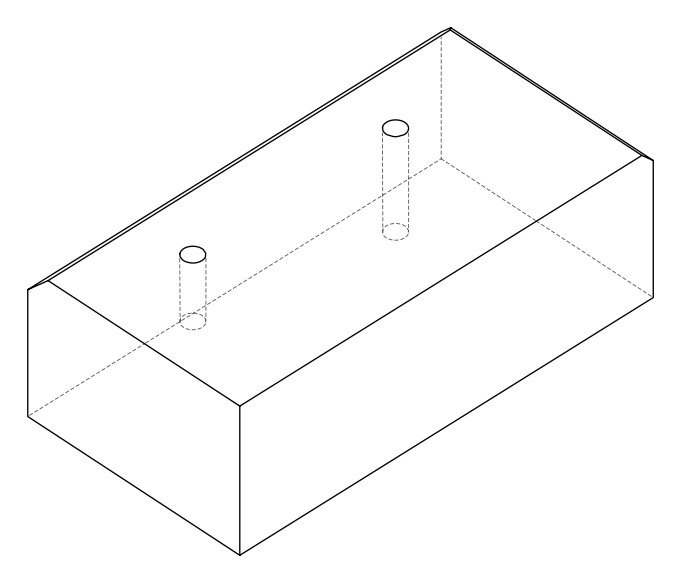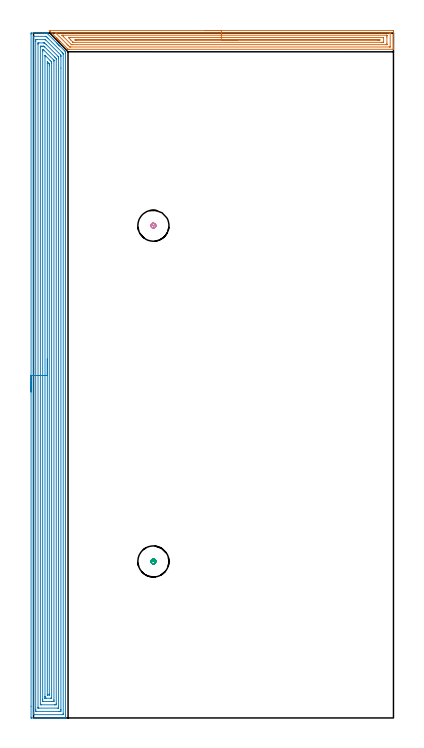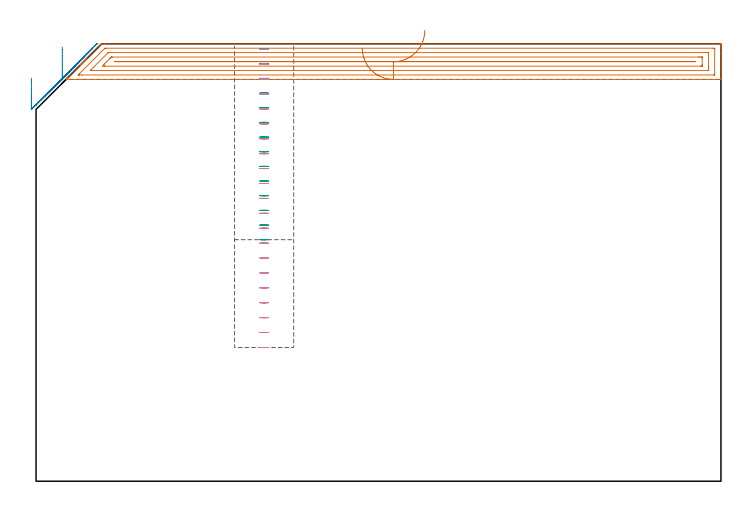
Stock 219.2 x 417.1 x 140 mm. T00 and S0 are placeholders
(PLAN: 4 operations, 1 tool changes, 37.1 min)
(1 AREA_MILL | FG_CHAMFER_SURFACE | UGT0205_001 | 8.32 min | 14003 mm3)
(2 AREA_MILL_1 | FG_CHAMFER_SURFACE_1 | UGT0205_001 | 26.78 min | 91097 mm3)
(3 MILL_BLIND_HOLE_FROM_SOLID_MATERIAL | STEP1POCKET | NXT0201_012 | Spiral | 0.78 min | 17581 mm3)
(4 MILL_BLIND_HOLE_FROM_SOLID_MATERIAL_1 | STEP1POCKET_1 | NXT0201_012 | Spiral | 1.19 min | 27255 mm3)
(TOOL UGT0205_001 | Chamfer Mill 20 x 3 x 45 deg. | D20 FL50 Z2)
(TOOL NXT0201_012 | ENDMILL 16mm [2P460-1600-NA 1630] | D16 FL38 Z6)
(OP 1 AREA_MILL)
G17 G21 G94 G90
T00 M6
G54
G17 G0 G90 X104.4 Y418.6 S1061 M3
G43 Z150. H0
Z138.6
G94 G1 X104.438 Z137.729 F250.
X104.552 Z136.864
X104.741 Z136.012
X105.003 Z135.18
X105.337 Z134.374
X105.74 Z133.6
X106.209 Z132.864
X106.74 Z132.172
X107.329 Z131.529
X107.972 Z130.94
X108.664 Z130.409
X109.4 Z129.94
X110.174 Z129.537
X110.98 Z129.203
X111.812 Z128.941
X112.664 Z128.752
X113.529 Z128.638
X114.4 Z128.6
X218.571
X219.039 Y418.595 Z128.603
X219.19 Y418.592 Z128.606
X219.2 Y418.437 Z128.761
Y410.262 Z136.933
Y408.861 Z138.335
Y408.503 Z138.692
Y407.785 Z139.414
Y407.545 Z139.654
X219.198 Y407.37 Z139.822
X219.19 Y407.202 Z139.989
X219.018 Y407.2 Z140.
X21.854
X21.039 Y407.205 Z139.994
X20.999 Y407.207 Z139.993
X20.96 Y407.243 Z139.957
X20.576 Y407.623 Z139.576
X20.513 Y407.687 Z139.512
X16.178 Y412.02 Z135.175
X16.042 Y412.157 Z135.041
X15.878 Y412.321 Z134.877
X15.738 Y412.46 Z134.735
X15.595 Y412.604 Z134.593
X15.445 Y412.753 Z134.444
X15.298 Y412.9 Z134.295
X15.148 Y413.051 Z134.146
X15.013 Y413.186 Z134.012
X14.858 Y413.34 Z133.855
X14.7 Y413.499 Z133.699
X14.58 Y413.619 Z133.579
X14.418 Y413.779 Z133.415
X14.253 Y413.946 Z133.252
X14.148 Y414.051 Z133.147
X9.988 Y418.212 Z128.988
X9.783 Y418.42 Z128.78
X9.619 Y418.593 Z128.607
X9.783 Y418.6 Z128.6
X114.4
Y417.186 Z130.014
X216.896
X217.152 Y417.184 Z130.016
X217.182 Y417.182 Z130.018
X217.19 Y417.179 Z130.021
X217.194 Y417.171 Z130.029
X217.198 Y417.134 Z130.066
X217.199 Y417.099 Z130.101
X217.2 Y416.886 Z130.314
X217.199 Y408.834 Z138.366
X217.196 Y408.725 Z138.475
X217.192 Y408.652 Z138.548
X217.188 Y408.621 Z138.579
X216.669 Y408.614 Z138.586
X22.634 Y408.615 Z138.585
X22.244 Y408.619 Z138.581
X22.054 Y408.621 Z138.579
X21.854 Y408.807 Z138.393
X21.269 Y409.382 Z137.818
X20.96 Y409.69 Z137.51
X20.388 Y410.262 Z136.938
X13.806 Y416.844 Z130.356
X13.56 Y417.095 Z130.105
X13.517 Y417.142 Z130.058
X13.486 Y417.179 Z130.021
X13.536 Y417.18 Z130.02
X13.806 Y417.185 Z130.015
X13.92
X14.7 Y417.186 Z130.014
X114.4
Y415.771 Z131.429
X215.073
X215.136 Y415.769 Z131.431
X215.176 Y415.765 Z131.435
X215.19 Y415.763 Z131.437
X215.192 Y415.74 Z131.46
X215.197 Y415.538 Z131.662
X215.2 Y415.336 Z131.864
Y414.659 Z132.541
Y410.938 Z136.262
X215.198 Y410.262 Z136.938
X215.195 Y410.064 Z137.136
X215.19 Y410.036 Z137.164
X215.17 Y410.034 Z137.166
X215.112 Y410.031 Z137.169
X214.994 Y410.029 Z137.171
X214.337 Y410.028 Z137.172
X23.642 Y410.029 Z137.171
X23.405 Y410.03 Z137.17
X23.247 Y410.032 Z137.168
X23.122 Y410.035 Z137.165
X23.067 Y410.044 Z137.156
X23.042 Y410.067 Z137.133
X22.839 Y410.262 Z136.938
X18.277 Y414.822 Z132.378
X17.563 Y415.538 Z131.662
X17.383 Y415.721 Z131.479
X17.346 Y415.768 Z131.432
X17.348
X17.383 Y415.769 Z131.431
X18.04 Y415.771 Z131.429
X18.277
X114.4
Y414.357 Z132.843
X212.618
X213.053 Y414.356 Z132.844
X213.139 Y414.353 Z132.847
X213.177 Y414.351 Z132.849
X213.19 Y414.346 Z132.854
X213.192 Y414.324 Z132.876
X213.196 Y414.216 Z132.984
X213.2 Y413.785 Z133.415
Y412.026 Z135.174
X213.196 Y411.584 Z135.616
X213.192 Y411.475 Z135.725
X213.19 Y411.453 Z135.747
X213.164 Y411.45 Z135.75
X213.095 Y411.447 Z135.753
X212.898 Y411.444 Z135.756
X212.311 Y411.443 Z135.757
X212.005
X24.536
X24.228 Y411.445 Z135.755
X24.157 Y411.447 Z135.753
X24.125 Y411.449 Z135.751
X24.017 Y411.544 Z135.656
X23.762 Y411.79 Z135.41
X23.642 Y411.907 Z135.293
X22.649 Y412.9 Z134.3
X21.854 Y413.698 Z133.502
X21.778 Y413.779 Z133.421
X21.273 Y414.35 Z132.85
X21.854 Y414.355 Z132.845
X22.161 Y414.356 Z132.844
X114.4 Y414.357 Z132.843
Y412.943 Z134.257
X209.585
X210.481 Y412.941 Z134.259
X210.523 Y412.939 Z134.261
X211.096 Y412.9 Z134.3
X210.563 Y412.86 Z134.34
X210.523 Y412.859 Z134.341
X209.673 Y412.857 Z134.343
X26.325
X25.471 Y412.86 Z134.34
X25.43 Y412.864 Z134.336
X25.146 Y412.9 Z134.3
X25.393 Y412.937 Z134.263
X25.43 Y412.939 Z134.261
X26.281 Y412.943 Z134.257
X26.325
X114.4
X115.272 Z134.295
X116.137 Z134.409
X116.988 Z134.598
X117.82 Z134.86
X118.626 Z135.194
X119.4 Z135.597
X120.136 Z136.065
X120.828 Z136.597
X121.471 Z137.186
X122.061 Z137.829
X122.592 Z138.521
X123.06 Z139.257
X123.463 Z140.031
X123.797 Z140.837
X124.059 Z141.669
X124.248 Z142.52
X124.362 Z143.385
X124.4 Z144.257
G0 Z150.
M5
M2
(OP 2 AREA_MILL_1)
G17 G21 G94 G90
T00 M6
G54
G17 G0 G90 X-1.5 Y198.55 S1061 M3
G43 Z150. H0
Z129.
G94 G1 Y198.588 Z128.128 F250.
Y198.702 Z127.264
Y198.891 Z126.412
Y199.153 Z125.58
Y199.487 Z124.774
Y199.89 Z124.
Y200.358 Z123.264
Y200.89 Z122.572
Y201.479 Z121.929
Y202.122 Z121.34
Y202.814 Z120.809
Y203.55 Z120.34
Y204.324 Z119.937
Y205.13 Z119.603
Y205.962 Z119.341
Y206.813 Z119.152
Y207.678 Z119.038
Y208.55 Z119.
Y416.469
X-1.495 Y416.958 Z119.003
X-1.492 Y417.09 Z119.006
X-1.355 Y417.1 Z119.142
X5.049 Z125.544
X6.444 Z126.94
X6.805 Z127.3
X7.581 Z128.079
X7.683 Z128.181
X8.073 Y417.099 Z128.571
X8.106 Y417.092 Z128.604
X8.122 Y417.077 Z128.621
X8.135 Y417.065 Z128.634
X8.162 Y417.038 Z128.662
X8.561 Y416.64 Z129.058
X13.914 Y411.286 Z134.414
X14.268 Y410.934 Z134.764
X14.747 Y410.453 Z135.247
X14.992 Y410.209 Z135.49
X15.146 Y410.056 Z135.641
X15.295 Y409.907 Z135.792
X15.439 Y409.762 Z135.937
X15.585 Y409.617 Z136.081
X15.726 Y409.475 Z136.223
X15.886 Y409.315 Z136.384
X16.024 Y409.178 Z136.52
X19.097 Y406.104 Z139.595
X19.459 Y405.738 Z139.959
X19.493 Y405.701 Z139.993
X19.5 Y404.843 Z140.
Y0.184
X19.498 Y0.01 Z139.989
X19.337 Y0.003 Z139.83
X19.169 Y0. Z139.668
X18.941 Z139.441
X18.219 Z138.714
X16.98 Z137.477
X15.585 Z136.08
X-1.089 Z119.409
X-1.359 Y0.003 Z119.139
X-1.492 Y0.01 Z119.006
X-1.499 Y0.146 Z118.999
X-1.5 Y7.128 Z119.
Y208.55
X-0.086 Z120.414
X-0.085 Y414.544 Z120.415
X-0.084 Y414.68 Z120.416
X-0.079 Y415.057 Z120.421
X-0.068 Y415.09 Z120.432
X0. Y415.094 Z120.5
X0.11 Y415.098 Z120.61
X0.248 Y415.1 Z120.748
X7.272 Z127.772
X7.477 Y415.097 Z127.977
X7.58 Y415.094 Z128.08
X7.63 Y415.09 Z128.13
X7.683 Y415.056 Z128.183
X8.067 Y414.68 Z128.567
X8.561 Y414.189 Z129.061
X8.964 Y413.786 Z129.464
X17.341 Y405.408 Z137.841
X17.897 Y404.843 Z138.397
X18.079 Y404.649 Z138.579
X18.081 Y404.464 Z138.581
X18.085 Y404.085 Z138.585
Y2.556
X18.084 Y2.42 Z138.584
X18.079 Y2.042 Z138.579
X18.068 Y2.01 Z138.568
X18. Y2.006 Z138.5
X17.89 Y2.002 Z138.39
X17.753 Y2. Z138.253
X0.193 Z120.693
X-0.009 Y2.003 Z120.491
X-0.044 Y2.005 Z120.456
X-0.077 Y2.009 Z120.423
X-0.079 Y2.056 Z120.421
X-0.084 Y2.282 Z120.416
X-0.085 Y2.42 Z120.415
X-0.086 Y3.178 Z120.414
Y208.55
X1.328 Z121.828
X1.329 Y411.998 Z121.829
X1.33 Y412.209 Z121.83
X1.336 Y412.892 Z121.836
X1.34 Y413.093 Z121.84
X2.415 Y413.1 Z122.915
X6.805 Y413.099 Z127.305
X7.009 Y413.097 Z127.509
X7.145 Y413.093 Z127.645
X7.193 Y413.09 Z127.693
X7.215 Y413.075 Z127.715
X7.254 Y413.041 Z127.754
X7.408 Y412.892 Z127.908
X16.351 Y403.949 Z136.851
X16.463 Y403.834 Z136.963
X16.649 Y403.64 Z137.149
X16.665 Y403.267 Z137.165
X16.668 Y403.055 Z137.168
X16.671 Y402.843 Z137.171
X16.672 Y395.758 Z137.172
X16.671 Y5.102 Z137.171
X16.67 Y4.891 Z137.17
X16.665 Y4.208 Z137.165
X16.66 Y4.007 Z137.16
X15.585 Y4. Z136.085
X1.74 Y4.001 Z122.24
X1.537 Y4.005 Z122.037
X1.34 Y4.01 Z121.84
X1.334 Y4.208 Z121.834
X1.331 Y4.418 Z121.831
X1.329 Y5.102 Z121.829
X1.328 Y5.315 Z121.828
Y208.55
X2.743 Z123.243
Y410.209
X2.745 Y410.767 Z123.245
X2.749 Y410.956 Z123.249
X2.753 Y411.09 Z123.253
X2.856 Y411.092 Z123.356
X3.293 Y411.1 Z123.793
X5.927 Z126.427
X6.368 Y411.099 Z126.868
X6.586 Y411.097 Z127.086
X6.695 Y411.093 Z127.195
X6.748 Y411.09 Z127.248
X6.805 Y411.036 Z127.305
X7.642 Y410.209 Z128.142
X14.889 Y402.961 Z135.389
X15.084 Y402.761 Z135.584
X15.222 Y402.617 Z135.722
X15.251 Y402.577 Z135.751
X15.253 Y402.563 Z135.753
X15.256 Y402.496 Z135.756
X15.257 Y402.161 Z135.757
Y401.6
Y6.891
X15.255 Y6.333 Z135.755
X15.251 Y6.144 Z135.751
X15.247 Y6.01 Z135.747
X15.144 Y6.008 Z135.644
X14.707 Y6. Z135.207
X3.293 Z123.793
X2.856 Y6.007 Z123.356
X2.754 Y6.01 Z123.254
X2.749 Y6.077 Z123.249
X2.746 Y6.15 Z123.246
X2.743 Y6.557 Z123.243
Y208.55
X4.157 Z124.657
Y408.435
X4.171 Y409.09 Z124.671
X4.386 Y409.096 Z124.886
X5.049 Y409.099 Z125.549
X5.26 Y409.1 Z125.76
X5.927 Y409.097 Z126.427
X6.144 Y409.094 Z126.644
X6.31 Y409.079 Z126.81
X6.634 Y408.764 Z127.134
X6.805 Y408.596 Z127.305
X12.951 Y402.45 Z133.451
X13.239 Y402.161 Z133.739
X13.829 Y401.561 Z134.329
X13.842 Y401.266 Z134.342
X13.843 Y401.252 Z134.343
Y8.665
X13.829 Y8.01 Z134.329
X13.614 Y8.004 Z134.114
X12.951 Y8.001 Z133.451
X12.74 Y8. Z133.24
X4.837 Y8.001 Z125.337
X4.171 Y8.01 Z124.671
X4.157 Y8.679 Z124.657
Y8.694
Y208.55
X5.571 Z126.071
X5.572 Y406.1 Z126.072
X5.574 Y406.632 Z126.074
X5.578 Y406.988 Z126.078
X5.589 Y407.09 Z126.089
X5.697 Y407.092 Z126.197
X5.811 Y407.09 Z126.311
X5.869 Y407.071 Z126.369
X5.927 Y407.018 Z126.427
X6.32 Y406.632 Z126.82
X12.073 Y400.879 Z132.573
X12.323 Y400.626 Z132.823
X12.385 Y400.56 Z132.885
X12.414 Y400.527 Z132.914
X12.422 Y400.491 Z132.922
X12.425 Y400.372 Z132.925
X12.428 Y400.01 Z132.928
Y11.
X12.426 Y10.468 Z132.926
X12.422 Y10.112 Z132.922
X12.412 Y10.01 Z132.912
X12.303 Y10.006 Z132.803
X12.073 Y10.002 Z132.573
X11.654 Y10. Z132.154
X11.195 Z131.695
X5.927 Y10.001 Z126.427
X5.774 Y10.002 Z126.274
X5.652 Y10.007 Z126.152
X5.578 Y10.012 Z126.078
X5.576 Y10.106 Z126.076
X5.573 Y10.468 Z126.073
X5.571 Y10.83 Z126.071
Y11.362
Y208.55
X6.985 Z127.485
X6.986 Y403.055 Z127.486
X6.987 Y403.306 Z127.487
X6.989 Y403.432 Z127.489
X6.992 Y403.491 Z127.492
X6.995 Y403.496 Z127.495
X7.016 Y403.476 Z127.516
X7.447 Y403.055 Z127.947
X10.13 Y400.372 Z130.63
X10.317 Y400.183 Z130.817
X11.008 Y399.478 Z131.508
X11.013 Y398.768 Z131.513
X11.014 Y398.583 Z131.514
Y12.079
X11.013 Y12.035 Z131.513
X11.011 Y12.014 Z131.511
X11.01 Y12.011 Z131.51
X10.988 Y12.008 Z131.488
X10.821 Y12.003 Z131.321
X10.569 Y12. Z131.069
X10.317 Z130.817
X7.935 Z128.435
X7.683 Z128.183
X7.055 Y12.002 Z127.555
X7.01 Y12.006 Z127.51
X6.993 Y12.009 Z127.493
X6.99 Y12.068 Z127.49
X6.988 Y12.257 Z127.488
X6.985 Y12.967 Z127.485
Y13.151
Y208.55
X8.4 Z128.9
Y398.748
X8.405 Y399.478 Z128.905
X8.407 Y399.635 Z128.907
X8.561 Y399.492 Z129.061
X8.575 Y399.478 Z129.075
X9.439 Y398.613 Z129.939
X9.467 Y398.583 Z129.967
X9.593 Y398.426 Z130.093
X9.599 Y397.689 Z130.099
X9.6 Y397.525 Z130.1
Y14.775
X9.595 Y14.045 Z130.095
X9.594 Y14.014 Z130.094
X9.527 Y14.005 Z130.027
X9.483 Y14.001 Z129.983
X8.561 Y14. Z129.061
X8.517 Y14.002 Z129.017
X8.429 Y14.01 Z128.929
X8.405 Y14.016 Z128.905
X8.403 Y14.023 Z128.903
X8.401 Y14.045 Z128.901
X8.4 Y14.209 Z128.9
Y208.55
Y209.422 Z128.938
Y210.286 Z129.051
Y211.138 Z129.24
Y211.97 Z129.503
Y212.776 Z129.836
Y213.55 Z130.239
Y214.286 Z130.708
Y214.978 Z131.239
Y215.621 Z131.828
Y216.21 Z132.472
Y216.741 Z133.164
Y217.21 Z133.9
Y217.613 Z134.673
Y217.947 Z135.479
Y218.209 Z136.311
Y218.398 Z137.163
Y218.512 Z138.028
Y218.55 Z138.9
G0 Z150.
M5
M2
(OP 3 MILL_BLIND_HOLE_FROM_SOLID_MATERIAL)
G17 G21 G94 G90
T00 M6
G54
G17 G0 G90 X73. Y95.3 S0 M3
G43 Z150. H1
Z138.307
G94 G3 X73.725 Y96.025 R0.725 F250.
X73. Y96.75 R0.725
X71.55 Y95.3 R1.45
X73. Y96.75 R-1.45
X72.275 Y96.025 R0.725
X73. Y95.3 R0.725
G0 Z133.614
G3 X73.725 Y96.025 R0.725
X73. Y96.75 R0.725
X71.55 Y95.3 R1.45
X73. Y96.75 R-1.45
X72.275 Y96.025 R0.725
X73. Y95.3 R0.725
G0 Z128.921
G3 X73.725 Y96.025 R0.725
X73. Y96.75 R0.725
X71.55 Y95.3 R1.45
X73. Y96.75 R-1.45
X72.275 Y96.025 R0.725
X73. Y95.3 R0.725
G0 Z124.229
G3 X73.725 Y96.025 R0.725
X73. Y96.75 R0.725
X71.55 Y95.3 R1.45
X73. Y96.75 R-1.45
X72.275 Y96.025 R0.725
X73. Y95.3 R0.725
G0 Z119.536
G3 X73.725 Y96.025 R0.725
X73. Y96.75 R0.725
X71.55 Y95.3 R1.45
X73. Y96.75 R-1.45
X72.275 Y96.025 R0.725
X73. Y95.3 R0.725
G0 Z114.843
G3 X73.725 Y96.025 R0.725
X73. Y96.75 R0.725
X71.55 Y95.3 R1.45
X73. Y96.75 R-1.45
X72.275 Y96.025 R0.725
X73. Y95.3 R0.725
G0 Z110.15
G3 X73.725 Y96.025 R0.725
X73. Y96.75 R0.725
X71.55 Y95.3 R1.45
X73. Y96.75 R-1.45
X72.275 Y96.025 R0.725
X73. Y95.3 R0.725
G0 Z105.457
G3 X73.725 Y96.025 R0.725
X73. Y96.75 R0.725
X71.55 Y95.3 R1.45
X73. Y96.75 R-1.45
X72.275 Y96.025 R0.725
X73. Y95.3 R0.725
G0 Z100.764
G3 X73.725 Y96.025 R0.725
X73. Y96.75 R0.725
X71.55 Y95.3 R1.45
X73. Y96.75 R-1.45
X72.275 Y96.025 R0.725
X73. Y95.3 R0.725
G0 Z96.071
G3 X73.725 Y96.025 R0.725
X73. Y96.75 R0.725
X71.55 Y95.3 R1.45
X73. Y96.75 R-1.45
X72.275 Y96.025 R0.725
X73. Y95.3 R0.725
G0 Z91.379
G3 X73.725 Y96.025 R0.725
X73. Y96.75 R0.725
X71.55 Y95.3 R1.45
X73. Y96.75 R-1.45
X72.275 Y96.025 R0.725
X73. Y95.3 R0.725
G0 Z86.686
G3 X73.725 Y96.025 R0.725
X73. Y96.75 R0.725
X71.55 Y95.3 R1.45
X73. Y96.75 R-1.45
X72.275 Y96.025 R0.725
X73. Y95.3 R0.725
G0 Z81.993
G3 X73.725 Y96.025 R0.725
X73. Y96.75 R0.725
X71.55 Y95.3 R1.45
X73. Y96.75 R-1.45
X72.275 Y96.025 R0.725
X73. Y95.3 R0.725
G0 Z77.3
G3 X73.725 Y96.025 R0.725
X73. Y96.75 R0.725
X71.55 Y95.3 R1.45
X73. Y96.75 R-1.45
X72.275 Y96.025 R0.725
X73. Y95.3 R0.725
G0 Z150.
M5
M2
(OP 4 MILL_BLIND_HOLE_FROM_SOLID_MATERIAL_1)
G17 G21 G94 G90
T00 M6
G54
G17 G0 G90 X73. Y299.8 S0 M3
G43 Z150. H1
Z138.229
G94 G3 X73.725 Y300.525 R0.725 F250.
X73. Y301.25 R0.725
X71.55 Y299.8 R1.45
X73. Y301.25 R-1.45
X72.275 Y300.525 R0.725
X73. Y299.8 R0.725
G0 Z133.457
G3 X73.725 Y300.525 R0.725
X73. Y301.25 R0.725
X71.55 Y299.8 R1.45
X73. Y301.25 R-1.45
X72.275 Y300.525 R0.725
X73. Y299.8 R0.725
G0 Z128.686
G3 X73.725 Y300.525 R0.725
X73. Y301.25 R0.725
X71.55 Y299.8 R1.45
X73. Y301.25 R-1.45
X72.275 Y300.525 R0.725
X73. Y299.8 R0.725
G0 Z123.914
G3 X73.725 Y300.525 R0.725
X73. Y301.25 R0.725
X71.55 Y299.8 R1.45
X73. Y301.25 R-1.45
X72.275 Y300.525 R0.725
X73. Y299.8 R0.725
G0 Z119.143
G3 X73.725 Y300.525 R0.725
X73. Y301.25 R0.725
X71.55 Y299.8 R1.45
X73. Y301.25 R-1.45
X72.275 Y300.525 R0.725
X73. Y299.8 R0.725
G0 Z114.371
G3 X73.725 Y300.525 R0.725
X73. Y301.25 R0.725
X71.55 Y299.8 R1.45
X73. Y301.25 R-1.45
X72.275 Y300.525 R0.725
X73. Y299.8 R0.725
G0 Z109.6
G3 X73.725 Y300.525 R0.725
X73. Y301.25 R0.725
X71.55 Y299.8 R1.45
X73. Y301.25 R-1.45
X72.275 Y300.525 R0.725
X73. Y299.8 R0.725
G0 Z104.829
G3 X73.725 Y300.525 R0.725
X73. Y301.25 R0.725
X71.55 Y299.8 R1.45
X73. Y301.25 R-1.45
X72.275 Y300.525 R0.725
X73. Y299.8 R0.725
G0 Z100.057
G3 X73.725 Y300.525 R0.725
X73. Y301.25 R0.725
X71.55 Y299.8 R1.45
X73. Y301.25 R-1.45
X72.275 Y300.525 R0.725
X73. Y299.8 R0.725
G0 Z95.286
G3 X73.725 Y300.525 R0.725
X73. Y301.25 R0.725
X71.55 Y299.8 R1.45
X73. Y301.25 R-1.45
X72.275 Y300.525 R0.725
X73. Y299.8 R0.725
G0 Z90.514
G3 X73.725 Y300.525 R0.725
X73. Y301.25 R0.725
X71.55 Y299.8 R1.45
X73. Y301.25 R-1.45
X72.275 Y300.525 R0.725
X73. Y299.8 R0.725
G0 Z85.743
G3 X73.725 Y300.525 R0.725
X73. Y301.25 R0.725
X71.55 Y299.8 R1.45
X73. Y301.25 R-1.45
X72.275 Y300.525 R0.725
X73. Y299.8 R0.725
G0 Z80.971
G3 X73.725 Y300.525 R0.725
X73. Y301.25 R0.725
X71.55 Y299.8 R1.45
X73. Y301.25 R-1.45
X72.275 Y300.525 R0.725
X73. Y299.8 R0.725
G0 Z76.2
G3 X73.725 Y300.525 R0.725
X73. Y301.25 R0.725
X71.55 Y299.8 R1.45
X73. Y301.25 R-1.45
X72.275 Y300.525 R0.725
X73. Y299.8 R0.725
G0 Z71.429
G3 X73.725 Y300.525 R0.725
X73. Y301.25 R0.725
X71.55 Y299.8 R1.45
X73. Y301.25 R-1.45
X72.275 Y300.525 R0.725
X73. Y299.8 R0.725
G0 Z66.657
G3 X73.725 Y300.525 R0.725
X73. Y301.25 R0.725
X71.55 Y299.8 R1.45
X73. Y301.25 R-1.45
X72.275 Y300.525 R0.725
X73. Y299.8 R0.725
G0 Z61.886
G3 X73.725 Y300.525 R0.725
X73. Y301.25 R0.725
X71.55 Y299.8 R1.45
X73. Y301.25 R-1.45
X72.275 Y300.525 R0.725
X73. Y299.8 R0.725
G0 Z57.114
G3 X73.725 Y300.525 R0.725
X73. Y301.25 R0.725
X71.55 Y299.8 R1.45
X73. Y301.25 R-1.45
X72.275 Y300.525 R0.725
X73. Y299.8 R0.725
G0 Z52.343
G3 X73.725 Y300.525 R0.725
X73. Y301.25 R0.725
X71.55 Y299.8 R1.45
X73. Y301.25 R-1.45
X72.275 Y300.525 R0.725
X73. Y299.8 R0.725
G0 Z47.571
G3 X73.725 Y300.525 R0.725
X73. Y301.25 R0.725
X71.55 Y299.8 R1.45
X73. Y301.25 R-1.45
X72.275 Y300.525 R0.725
X73. Y299.8 R0.725
G0 Z150.
Z42.8
G3 X73.725 Y300.525 R0.725
X73. Y301.25 R0.725
X71.55 Y299.8 R1.45
X73. Y301.25 R-1.45
X72.275 Y300.525 R0.725
X73. Y299.8 R0.725
G0 Z150.
M5
M2
